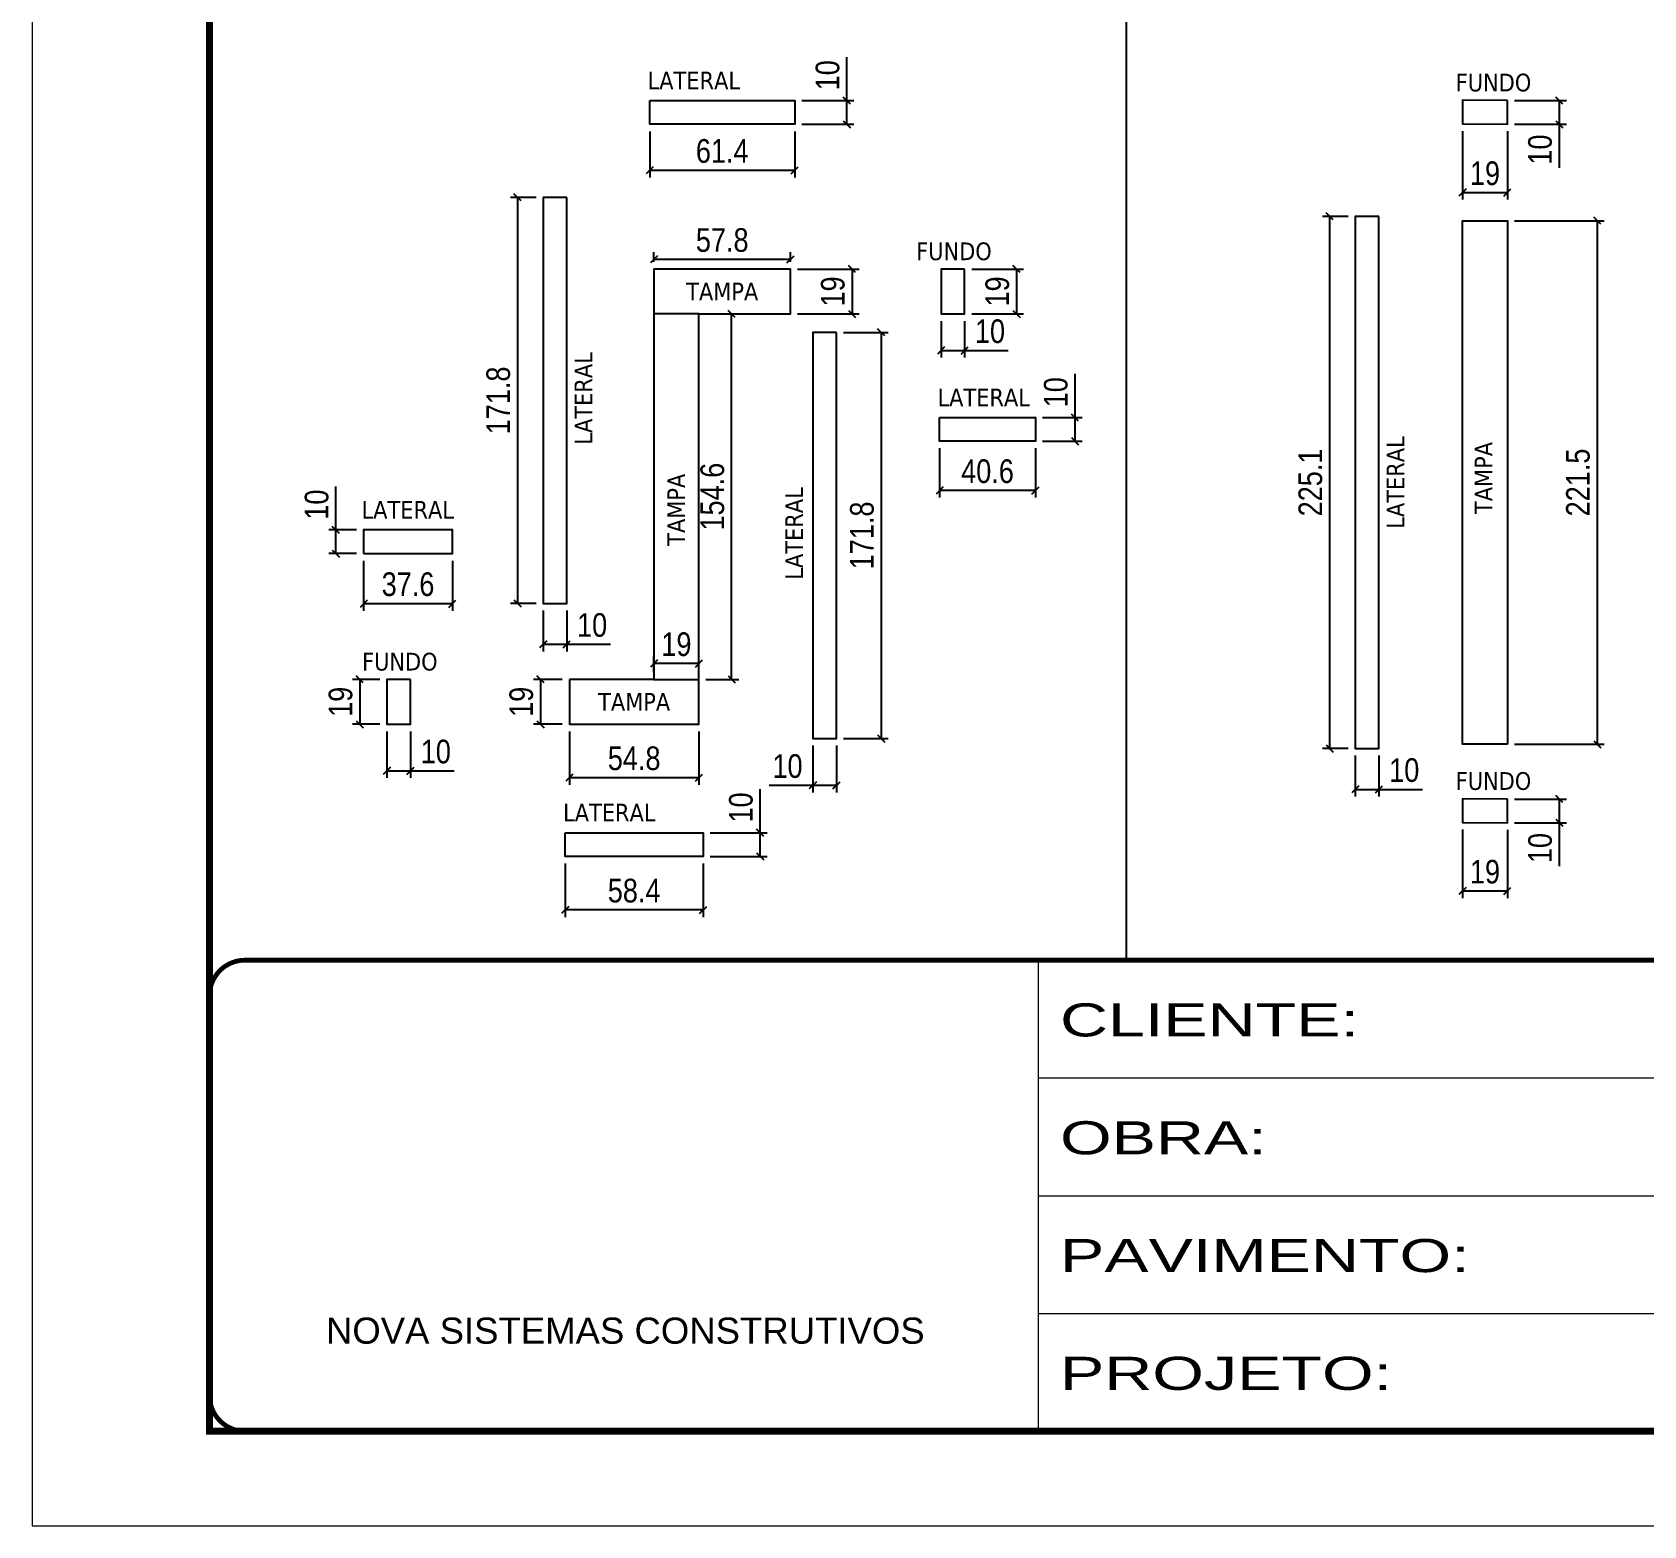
# Model space of a CAD drawing. Extents: x 2451 to 8691, y 515 to 3859.
# Drawn here: x 4036 to 4718, y 1664 to 2296 of the extents above; entities that cross this region are included whole.
import ezdxf

# ---------------------------------------------------------------- set-up
doc = ezdxf.new("R2010")
doc.units = 0
doc.linetypes.add('CONTINUO', pattern=[0])
doc.linetypes.add('DASHED', pattern=[0.75, 0.5, -0.25])
for name, color, linetype in [('COTA', 241, 'Continuous'), ('Painéis', 200, 'Continuous'), ('texto', 7, 'Continuous')]:
    doc.layers.add(name, color=color, linetype=linetype)
doc.layers.add('Folhas', color=255, linetype='Continuous', lineweight=9)
doc.layers.add('SARRAFO DE PRESSAO', color=251, linetype='DASHED', lineweight=9)
doc.styles.add('ARIAL', font='arial.ttf')
doc.styles.add('COTA TECNICA', font='techl___.ttf', dxfattribs={"height": 10})
doc.styles.get("Standard").update_dxf_attribs({"font": 'arial.ttf'})
doc.styles.add('Tecnologia', font='')
doc.styles.get('Tecnologia').set_extended_font_data('Forgotten Futurist')
doc.dimstyles.new('PAINEL', dxfattribs={"dimtxt": 10, "dimasz": 3, "dimexe": 3, "dimexo": 3, "dimgap": 3, "dimtad": 1, "dimdec": 1, "dimzin": 12, "dimdsep": 46, "dimtxsty": 'COTA TECNICA', "dimblk1": 'OBLIQUE', "dimblk2": 'OBLIQUE', "dimsah": 1, "dimcen": 0.9, "dimclrd": 4, "dimclre": 4, "dimclrt": 240, "dimadec": 1, "dimazin": 3, "dimtfac": 1, "dimtdec": 1, "dimtmove": 0, "dimatfit": 3, "dimfxl": 1, "dimtolj": 1, "dimtzin": 12, "dimarcsym": 0})

# ---------------------------------------------------------------- blocks, each defined once
blk = doc.blocks.new('9999999999')
at = {"color": 30, "linetype": 'CONTINUO'}
for p, q in [((98564.56, 34230.21), (98564.56, 34429.45)), ((98564.56, 34379.64), (99583.98, 34379.64)), ((98564.56, 34329.83), (99487.98, 34329.83)), ((98564.56, 34280.02), (99487.98, 34280.02))]:
    blk.add_line(p, q, dxfattribs=at)
at = {"color": 30, "linetype": 'CONTINUO', "const_width": 2}
blk.add_lwpolyline([(99583.98, 34230.21), (99583.98, 34414.45, 0.414214), (99568.98, 34429.45), (98228.98, 34429.45, 0.414214), (98213.98, 34414.45), (98213.98, 34245.21, 0.414214), (98228.98, 34230.21), (99583.98, 34230.21)], format="xyb", dxfattribs=at)
at = {"layer": 'Folhas'}
blk.add_lwpolyline([(98138.98, 34190.21), (99623.98, 34190.21), (99623.98, 35240.21), (98138.98, 35240.21)], close=True, dxfattribs=at)
at = {"layer": 'Folhas', "color": 30, "const_width": 3}
blk.add_lwpolyline([(98213.98, 34230.21), (99583.98, 34230.21), (99583.98, 35200.21), (98213.98, 35200.21)], close=True, dxfattribs=at)
at = {"color": 7, "linetype": 'Continuous', "ltscale": 5, "style": 'ARIAL'}
blk.add_text('NOVA SISTEMAS CONSTRUTIVOS', height=11.0592, dxfattribs=at).set_placement((98263.19, 34267.21))
at = {"layer": 'Folhas', "color": 7, "style": 'Tecnologia', "width": 1.5}
for s, p in [('CLIENTE:', (98573.65, 34397.17)), ('OBRA:', (98573.65, 34347.31)), ('PAVIMENTO:', (98573.65, 34297.5)), ('PROJETO:', (98573.65, 34247.69))]:
    blk.add_text(s, height=14, dxfattribs=at).set_placement(p)
blk = doc.blocks.new('_Oblique')
at = {"color": 0, "linetype": 'ByBlock', "lineweight": -2}
blk.add_line((-0.5, -0.5), (0.5, 0.5), dxfattribs=at)
blk = doc.blocks.new('*D439')
at = {"layer": 'Defpoints', "color": 4, "linetype": 'ByBlock', "lineweight": -2, "transparency": 16777216}
for p, q in [((4297.58, 2253.6), (4297.58, 2234.15)), ((4358.93, 2253.6), (4358.93, 2234.15)), ((4297.58, 2237.15), (4358.93, 2237.15))]:
    blk.add_line(p, q, dxfattribs=at)
at = {"layer": 'Defpoints', "color": 0, "linetype": 'ByBlock', "transparency": 16777216}
for p in [(4297.58, 2256.6), (4358.93, 2256.6), (4358.93, 2237.15)]:
    blk.add_point(p, dxfattribs=at)
at = {"layer": 'Defpoints', "color": 4, "linetype": 'ByBlock', "lineweight": -2, "transparency": 16777216, "xscale": 3, "yscale": 3, "zscale": 3, "rotation": 180}
blk.add_blockref('_Oblique', (4297.58, 2237.15), dxfattribs=at)
at = {"layer": 'Defpoints', "color": 4, "linetype": 'ByBlock', "lineweight": -2, "transparency": 16777216, "xscale": 3, "yscale": 3, "zscale": 3}
blk.add_blockref('_Oblique', (4358.93, 2237.15), dxfattribs=at)
at = {"layer": 'Defpoints', "color": 240, "linetype": 'ByBlock', "transparency": 16777216, "insert": (4328.25, 2245.25), "char_height": 10, "attachment_point": 5, "style": 'COTA TECNICA'}
blk.add_mtext('\\A1;61.4', dxfattribs=at)
blk = doc.blocks.new('*D440')
at = {"layer": 'Defpoints', "color": 4, "linetype": 'ByBlock', "lineweight": -2, "transparency": 16777216}
for p, q in [((4380.94, 2266.6), (4380.94, 2285.03)), ((4361.93, 2266.6), (4383.94, 2266.6)), ((4380.94, 2256.6), (4380.94, 2266.6)), ((4361.93, 2256.6), (4383.94, 2256.6))]:
    blk.add_line(p, q, dxfattribs=at)
at = {"layer": 'Defpoints', "color": 0, "linetype": 'ByBlock', "transparency": 16777216}
for p in [(4358.93, 2266.6), (4380.94, 2266.6), (4358.93, 2256.6)]:
    blk.add_point(p, dxfattribs=at)
at = {"layer": 'Defpoints', "color": 4, "linetype": 'ByBlock', "lineweight": -2, "transparency": 16777216, "xscale": 3, "yscale": 3, "zscale": 3}
for p, rotation in [((4380.94, 2266.6), 90), ((4380.94, 2256.6), 270)]:
    blk.add_blockref('_Oblique', p, dxfattribs=dict(at, rotation=rotation))
at = {"layer": 'Defpoints', "color": 240, "linetype": 'ByBlock', "transparency": 16777216, "insert": (4372.84, 2277.31), "char_height": 10, "attachment_point": 5, "rotation": 90, "style": 'COTA TECNICA'}
blk.add_mtext('\\A1;10', dxfattribs=at)
blk = doc.blocks.new('*D441')
at = {"layer": 'Defpoints', "color": 4, "linetype": 'ByBlock', "lineweight": -2, "transparency": 16777216}
for p, q in [((4252.51, 2050.92), (4252.51, 2033.63)), ((4262.51, 2050.92), (4262.51, 2033.63)), ((4252.51, 2036.63), (4262.51, 2036.63)), ((4262.51, 2036.63), (4280.94, 2036.63))]:
    blk.add_line(p, q, dxfattribs=at)
at = {"layer": 'Defpoints', "color": 0, "linetype": 'ByBlock', "transparency": 16777216}
for p in [(4252.51, 2053.92), (4262.51, 2053.92), (4262.51, 2036.63)]:
    blk.add_point(p, dxfattribs=at)
at = {"layer": 'Defpoints', "color": 4, "linetype": 'ByBlock', "lineweight": -2, "transparency": 16777216, "xscale": 3, "yscale": 3, "zscale": 3, "rotation": 180}
blk.add_blockref('_Oblique', (4252.51, 2036.63), dxfattribs=at)
at = {"layer": 'Defpoints', "color": 4, "linetype": 'ByBlock', "lineweight": -2, "transparency": 16777216, "xscale": 3, "yscale": 3, "zscale": 3}
blk.add_blockref('_Oblique', (4262.51, 2036.63), dxfattribs=at)
at = {"layer": 'Defpoints', "color": 240, "linetype": 'ByBlock', "transparency": 16777216, "insert": (4273.22, 2044.73), "char_height": 10, "attachment_point": 5, "style": 'COTA TECNICA'}
blk.add_mtext('\\A1;10', dxfattribs=at)
blk = doc.blocks.new('*D442')
at = {"layer": 'Defpoints', "color": 4, "linetype": 'ByBlock', "lineweight": -2, "transparency": 16777216}
for p, q in [((4249.51, 2225.69), (4238.67, 2225.69)), ((4241.67, 2225.69), (4241.67, 2053.92)), ((4249.51, 2053.92), (4238.67, 2053.92))]:
    blk.add_line(p, q, dxfattribs=at)
at = {"layer": 'Defpoints', "color": 0, "linetype": 'ByBlock', "transparency": 16777216}
for p in [(4252.51, 2225.69), (4241.67, 2053.92), (4252.51, 2053.92)]:
    blk.add_point(p, dxfattribs=at)
at = {"layer": 'Defpoints', "color": 4, "linetype": 'ByBlock', "lineweight": -2, "transparency": 16777216, "xscale": 3, "yscale": 3, "zscale": 3}
for p, rotation in [((4241.67, 2225.69), 90), ((4241.67, 2053.92), 270)]:
    blk.add_blockref('_Oblique', p, dxfattribs=dict(at, rotation=rotation))
at = {"layer": 'Defpoints', "color": 240, "linetype": 'ByBlock', "transparency": 16777216, "insert": (4233.58, 2139.8), "char_height": 10, "attachment_point": 5, "rotation": 90, "style": 'COTA TECNICA'}
blk.add_mtext('\\A1;171.8', dxfattribs=at)
blk = doc.blocks.new('*D443')
at = {"layer": 'Defpoints', "color": 4, "linetype": 'ByBlock', "lineweight": -2, "transparency": 16777216}
for p, q in [((4164.86, 2085), (4164.86, 2103.43)), ((4173.6, 2085), (4161.86, 2085)), ((4164.86, 2075), (4164.86, 2085)), ((4173.6, 2075), (4161.86, 2075))]:
    blk.add_line(p, q, dxfattribs=at)
at = {"layer": 'Defpoints', "color": 0, "linetype": 'ByBlock', "transparency": 16777216}
for p in [(4164.86, 2085), (4176.6, 2085), (4176.6, 2075)]:
    blk.add_point(p, dxfattribs=at)
at = {"layer": 'Defpoints', "color": 4, "linetype": 'ByBlock', "lineweight": -2, "transparency": 16777216, "xscale": 3, "yscale": 3, "zscale": 3}
for p, rotation in [((4164.86, 2085), 90), ((4164.86, 2075), 270)]:
    blk.add_blockref('_Oblique', p, dxfattribs=dict(at, rotation=rotation))
at = {"layer": 'Defpoints', "color": 240, "linetype": 'ByBlock', "transparency": 16777216, "insert": (4156.76, 2095.71), "char_height": 10, "attachment_point": 5, "rotation": 90, "style": 'COTA TECNICA'}
blk.add_mtext('\\A1;10', dxfattribs=at)
blk = doc.blocks.new('*D444')
at = {"layer": 'Defpoints', "color": 4, "linetype": 'ByBlock', "lineweight": -2, "transparency": 16777216}
for p, q in [((4183.42, 2021.8), (4171.96, 2021.8)), ((4174.96, 2021.8), (4174.96, 2002.8)), ((4183.42, 2002.8), (4171.96, 2002.8))]:
    blk.add_line(p, q, dxfattribs=at)
at = {"layer": 'Defpoints', "color": 0, "linetype": 'ByBlock', "transparency": 16777216}
for p in [(4186.42, 2021.8), (4174.96, 2002.8), (4186.42, 2002.8)]:
    blk.add_point(p, dxfattribs=at)
at = {"layer": 'Defpoints', "color": 4, "linetype": 'ByBlock', "lineweight": -2, "transparency": 16777216, "xscale": 3, "yscale": 3, "zscale": 3}
for p, rotation in [((4174.96, 2021.8), 90), ((4174.96, 2002.8), 270)]:
    blk.add_blockref('_Oblique', p, dxfattribs=dict(at, rotation=rotation))
at = {"layer": 'Defpoints', "color": 240, "linetype": 'ByBlock', "transparency": 16777216, "insert": (4166.88, 2012.3), "char_height": 10, "attachment_point": 5, "rotation": 90, "style": 'COTA TECNICA'}
blk.add_mtext('\\A1;19', dxfattribs=at)
blk = doc.blocks.new('*D359')
at = {"layer": 'Defpoints', "color": 4, "linetype": 'ByBlock', "lineweight": -2, "transparency": 16777216}
for p, q in [((4186.42, 1999.8), (4186.42, 1980.11)), ((4196.42, 1999.8), (4196.42, 1980.11)), ((4186.42, 1983.11), (4196.42, 1983.11)), ((4196.42, 1983.11), (4214.85, 1983.11))]:
    blk.add_line(p, q, dxfattribs=at)
at = {"layer": 'Defpoints', "color": 0, "linetype": 'ByBlock', "transparency": 16777216}
for p in [(4186.42, 2002.8), (4196.42, 2002.8), (4196.42, 1983.11)]:
    blk.add_point(p, dxfattribs=at)
at = {"layer": 'Defpoints', "color": 4, "linetype": 'ByBlock', "lineweight": -2, "transparency": 16777216, "xscale": 3, "yscale": 3, "zscale": 3, "rotation": 180}
blk.add_blockref('_Oblique', (4186.42, 1983.11), dxfattribs=at)
at = {"layer": 'Defpoints', "color": 4, "linetype": 'ByBlock', "lineweight": -2, "transparency": 16777216, "xscale": 3, "yscale": 3, "zscale": 3}
blk.add_blockref('_Oblique', (4196.42, 1983.11), dxfattribs=at)
at = {"layer": 'Defpoints', "color": 240, "linetype": 'ByBlock', "transparency": 16777216, "insert": (4207.13, 1991.21), "char_height": 10, "attachment_point": 5, "style": 'COTA TECNICA'}
blk.add_mtext('\\A1;10', dxfattribs=at)
blk = doc.blocks.new('*D360')
at = {"layer": 'Defpoints', "color": 4, "linetype": 'ByBlock', "lineweight": -2, "transparency": 16777216}
for p, q in [((4261.83, 1943.91), (4261.83, 1921.26)), ((4320.18, 1943.91), (4320.18, 1921.26)), ((4320.18, 1924.26), (4261.83, 1924.26))]:
    blk.add_line(p, q, dxfattribs=at)
at = {"layer": 'Defpoints', "color": 0, "linetype": 'ByBlock', "transparency": 16777216}
for p in [(4261.83, 1946.91), (4320.18, 1946.91), (4261.83, 1924.26)]:
    blk.add_point(p, dxfattribs=at)
at = {"layer": 'Defpoints', "color": 4, "linetype": 'ByBlock', "lineweight": -2, "transparency": 16777216, "xscale": 3, "yscale": 3, "zscale": 3, "rotation": 180}
blk.add_blockref('_Oblique', (4261.83, 1924.26), dxfattribs=at)
at = {"layer": 'Defpoints', "color": 4, "linetype": 'ByBlock', "lineweight": -2, "transparency": 16777216, "xscale": 3, "yscale": 3, "zscale": 3}
blk.add_blockref('_Oblique', (4320.18, 1924.26), dxfattribs=at)
at = {"layer": 'Defpoints', "color": 240, "linetype": 'ByBlock', "transparency": 16777216, "insert": (4291, 1932.39), "char_height": 10, "attachment_point": 5, "style": 'COTA TECNICA'}
blk.add_mtext('\\A1;58.4', dxfattribs=at)
blk = doc.blocks.new('*D361')
at = {"layer": 'Defpoints', "color": 4, "linetype": 'ByBlock', "lineweight": -2, "transparency": 16777216}
for p, q in [((4344.3, 1956.91), (4344.3, 1975.34)), ((4323.18, 1956.91), (4347.3, 1956.91)), ((4344.3, 1946.91), (4344.3, 1956.91)), ((4323.18, 1946.91), (4347.3, 1946.91))]:
    blk.add_line(p, q, dxfattribs=at)
at = {"layer": 'Defpoints', "color": 0, "linetype": 'ByBlock', "transparency": 16777216}
for p in [(4320.18, 1956.91), (4344.3, 1956.91), (4320.18, 1946.91)]:
    blk.add_point(p, dxfattribs=at)
at = {"layer": 'Defpoints', "color": 4, "linetype": 'ByBlock', "lineweight": -2, "transparency": 16777216, "xscale": 3, "yscale": 3, "zscale": 3}
for p, rotation in [((4344.3, 1956.91), 90), ((4344.3, 1946.91), 270)]:
    blk.add_blockref('_Oblique', p, dxfattribs=dict(at, rotation=rotation))
at = {"layer": 'Defpoints', "color": 240, "linetype": 'ByBlock', "transparency": 16777216, "insert": (4336.19, 1967.63), "char_height": 10, "attachment_point": 5, "rotation": 90, "style": 'COTA TECNICA'}
blk.add_mtext('\\A1;10', dxfattribs=at)
blk = doc.blocks.new('*D362')
at = {"layer": 'Defpoints', "color": 4, "linetype": 'ByBlock', "lineweight": -2, "transparency": 16777216}
for p, q in [((4366.58, 1993.8), (4366.58, 1973.97)), ((4376.58, 1993.8), (4376.58, 1973.97)), ((4366.58, 1976.97), (4348.15, 1976.97)), ((4376.58, 1976.97), (4366.58, 1976.97))]:
    blk.add_line(p, q, dxfattribs=at)
at = {"layer": 'Defpoints', "color": 0, "linetype": 'ByBlock', "transparency": 16777216}
for p in [(4366.58, 1996.8), (4376.58, 1996.8), (4366.58, 1976.97)]:
    blk.add_point(p, dxfattribs=at)
at = {"layer": 'Defpoints', "color": 4, "linetype": 'ByBlock', "lineweight": -2, "transparency": 16777216, "xscale": 3, "yscale": 3, "zscale": 3, "rotation": 180}
blk.add_blockref('_Oblique', (4366.58, 1976.97), dxfattribs=at)
at = {"layer": 'Defpoints', "color": 4, "linetype": 'ByBlock', "lineweight": -2, "transparency": 16777216, "xscale": 3, "yscale": 3, "zscale": 3}
blk.add_blockref('_Oblique', (4376.58, 1976.97), dxfattribs=at)
at = {"layer": 'Defpoints', "color": 240, "linetype": 'ByBlock', "transparency": 16777216, "insert": (4355.86, 1985.07), "char_height": 10, "attachment_point": 5, "style": 'COTA TECNICA'}
blk.add_mtext('\\A1;10', dxfattribs=at)
blk = doc.blocks.new('*D363')
at = {"layer": 'Defpoints', "color": 4, "linetype": 'ByBlock', "lineweight": -2, "transparency": 16777216}
for p, q in [((4379.58, 2168.57), (4398.47, 2168.57)), ((4395.47, 2168.57), (4395.47, 1996.8)), ((4379.58, 1996.8), (4398.47, 1996.8))]:
    blk.add_line(p, q, dxfattribs=at)
at = {"layer": 'Defpoints', "color": 0, "linetype": 'ByBlock', "transparency": 16777216}
for p in [(4376.58, 2168.57), (4376.58, 1996.8), (4395.47, 1996.8)]:
    blk.add_point(p, dxfattribs=at)
at = {"layer": 'Defpoints', "color": 4, "linetype": 'ByBlock', "lineweight": -2, "transparency": 16777216, "xscale": 3, "yscale": 3, "zscale": 3}
for p, rotation in [((4395.47, 2168.57), 90), ((4395.47, 1996.8), 270)]:
    blk.add_blockref('_Oblique', p, dxfattribs=dict(at, rotation=rotation))
at = {"layer": 'Defpoints', "color": 240, "linetype": 'ByBlock', "transparency": 16777216, "insert": (4387.37, 2082.69), "char_height": 10, "attachment_point": 5, "rotation": 90, "style": 'COTA TECNICA'}
blk.add_mtext('\\A1;171.8', dxfattribs=at)
blk = doc.blocks.new('*D364')
at = {"layer": 'Defpoints', "color": 4, "linetype": 'ByBlock', "lineweight": -2, "transparency": 16777216}
for p, q in [((4420.17, 2119.54), (4420.17, 2098.68)), ((4460.72, 2119.54), (4460.72, 2098.68)), ((4460.72, 2101.68), (4420.17, 2101.68))]:
    blk.add_line(p, q, dxfattribs=at)
at = {"layer": 'Defpoints', "color": 0, "linetype": 'ByBlock', "transparency": 16777216}
for p in [(4420.17, 2122.54), (4460.72, 2122.54), (4420.17, 2101.68)]:
    blk.add_point(p, dxfattribs=at)
at = {"layer": 'Defpoints', "color": 4, "linetype": 'ByBlock', "lineweight": -2, "transparency": 16777216, "xscale": 3, "yscale": 3, "zscale": 3, "rotation": 180}
blk.add_blockref('_Oblique', (4420.17, 2101.68), dxfattribs=at)
at = {"layer": 'Defpoints', "color": 4, "linetype": 'ByBlock', "lineweight": -2, "transparency": 16777216, "xscale": 3, "yscale": 3, "zscale": 3}
blk.add_blockref('_Oblique', (4460.72, 2101.68), dxfattribs=at)
at = {"layer": 'Defpoints', "color": 240, "linetype": 'ByBlock', "transparency": 16777216, "insert": (4440.45, 2109.79), "char_height": 10, "attachment_point": 5, "style": 'COTA TECNICA'}
blk.add_mtext('\\A1;40.6', dxfattribs=at)
blk = doc.blocks.new('*D365')
at = {"layer": 'Defpoints', "color": 4, "linetype": 'ByBlock', "lineweight": -2, "transparency": 16777216}
for p, q in [((4477.45, 2132.54), (4477.45, 2150.97)), ((4463.72, 2132.54), (4480.45, 2132.54)), ((4477.45, 2122.54), (4477.45, 2132.54)), ((4463.72, 2122.54), (4480.45, 2122.54))]:
    blk.add_line(p, q, dxfattribs=at)
at = {"layer": 'Defpoints', "color": 0, "linetype": 'ByBlock', "transparency": 16777216}
for p in [(4460.72, 2132.54), (4477.45, 2132.54), (4460.72, 2122.54)]:
    blk.add_point(p, dxfattribs=at)
at = {"layer": 'Defpoints', "color": 4, "linetype": 'ByBlock', "lineweight": -2, "transparency": 16777216, "xscale": 3, "yscale": 3, "zscale": 3}
for p, rotation in [((4477.45, 2132.54), 90), ((4477.45, 2122.54), 270)]:
    blk.add_blockref('_Oblique', p, dxfattribs=dict(at, rotation=rotation))
at = {"layer": 'Defpoints', "color": 240, "linetype": 'ByBlock', "transparency": 16777216, "insert": (4469.35, 2143.25), "char_height": 10, "attachment_point": 5, "rotation": 90, "style": 'COTA TECNICA'}
blk.add_mtext('\\A1;10', dxfattribs=at)
blk = doc.blocks.new('*D366')
at = {"layer": 'Defpoints', "color": 4, "linetype": 'ByBlock', "lineweight": -2, "transparency": 16777216}
for p, q in [((4433.78, 2195.37), (4455.7, 2195.37)), ((4452.7, 2195.37), (4452.7, 2176.37)), ((4433.78, 2176.37), (4455.7, 2176.37))]:
    blk.add_line(p, q, dxfattribs=at)
at = {"layer": 'Defpoints', "color": 0, "linetype": 'ByBlock', "transparency": 16777216}
for p in [(4430.78, 2195.37), (4430.78, 2176.37), (4452.7, 2176.37)]:
    blk.add_point(p, dxfattribs=at)
at = {"layer": 'Defpoints', "color": 4, "linetype": 'ByBlock', "lineweight": -2, "transparency": 16777216, "xscale": 3, "yscale": 3, "zscale": 3}
for p, rotation in [((4452.7, 2195.37), 90), ((4452.7, 2176.37), 270)]:
    blk.add_blockref('_Oblique', p, dxfattribs=dict(at, rotation=rotation))
at = {"layer": 'Defpoints', "color": 240, "linetype": 'ByBlock', "transparency": 16777216, "insert": (4444.61, 2185.87), "char_height": 10, "attachment_point": 5, "rotation": 90, "style": 'COTA TECNICA'}
blk.add_mtext('\\A1;19', dxfattribs=at)
blk = doc.blocks.new('*D367')
at = {"layer": 'Defpoints', "color": 4, "linetype": 'ByBlock', "lineweight": -2, "transparency": 16777216}
for p, q in [((4420.78, 2173.37), (4420.78, 2157.9)), ((4430.78, 2173.37), (4430.78, 2157.9)), ((4420.78, 2160.9), (4430.78, 2160.9)), ((4430.78, 2160.9), (4449.21, 2160.9))]:
    blk.add_line(p, q, dxfattribs=at)
at = {"layer": 'Defpoints', "color": 0, "linetype": 'ByBlock', "transparency": 16777216}
for p in [(4420.78, 2176.37), (4430.78, 2176.37), (4430.78, 2160.9)]:
    blk.add_point(p, dxfattribs=at)
at = {"layer": 'Defpoints', "color": 4, "linetype": 'ByBlock', "lineweight": -2, "transparency": 16777216, "xscale": 3, "yscale": 3, "zscale": 3, "rotation": 180}
blk.add_blockref('_Oblique', (4420.78, 2160.9), dxfattribs=at)
at = {"layer": 'Defpoints', "color": 4, "linetype": 'ByBlock', "lineweight": -2, "transparency": 16777216, "xscale": 3, "yscale": 3, "zscale": 3}
blk.add_blockref('_Oblique', (4430.78, 2160.9), dxfattribs=at)
at = {"layer": 'Defpoints', "color": 240, "linetype": 'ByBlock', "transparency": 16777216, "insert": (4441.49, 2169), "char_height": 10, "attachment_point": 5, "style": 'COTA TECNICA'}
blk.add_mtext('\\A1;10', dxfattribs=at)
blk = doc.blocks.new('*D368')
at = {"layer": 'COTA', "color": 4, "linetype": 'ByBlock', "lineweight": -2, "transparency": 16777216}
for p, q in [((4260.63, 2021.8), (4248.4, 2021.8)), ((4251.4, 2021.8), (4251.4, 2002.8)), ((4260.63, 2002.8), (4248.4, 2002.8))]:
    blk.add_line(p, q, dxfattribs=at)
at = {"layer": 'Defpoints', "color": 0, "linetype": 'ByBlock', "transparency": 16777216}
for p in [(4263.63, 2021.8), (4251.4, 2002.8), (4263.63, 2002.8)]:
    blk.add_point(p, dxfattribs=at)
at = {"layer": 'COTA', "color": 4, "linetype": 'ByBlock', "lineweight": -2, "transparency": 16777216, "xscale": 3, "yscale": 3, "zscale": 3}
for p, rotation in [((4251.4, 2021.8), 90), ((4251.4, 2002.8), 270)]:
    blk.add_blockref('_Oblique', p, dxfattribs=dict(at, rotation=rotation))
at = {"layer": 'COTA', "color": 240, "linetype": 'ByBlock', "transparency": 16777216, "insert": (4243.31, 2012.3), "char_height": 10, "attachment_point": 5, "rotation": 90, "style": 'COTA TECNICA'}
blk.add_mtext('\\A1;19', dxfattribs=at)
blk = doc.blocks.new('*D369')
at = {"layer": 'COTA', "color": 4, "linetype": 'ByBlock', "lineweight": -2, "transparency": 16777216}
for p, q in [((4263.63, 1999.8), (4263.63, 1977.23)), ((4318.38, 1999.8), (4318.38, 1977.23)), ((4263.63, 1980.23), (4318.38, 1980.23))]:
    blk.add_line(p, q, dxfattribs=at)
at = {"layer": 'Defpoints', "color": 0, "linetype": 'ByBlock', "transparency": 16777216}
for p in [(4263.63, 2002.8), (4318.38, 2002.8), (4318.38, 1980.23)]:
    blk.add_point(p, dxfattribs=at)
at = {"layer": 'COTA', "color": 4, "linetype": 'ByBlock', "lineweight": -2, "transparency": 16777216, "xscale": 3, "yscale": 3, "zscale": 3, "rotation": 180}
blk.add_blockref('_Oblique', (4263.63, 1980.23), dxfattribs=at)
at = {"layer": 'COTA', "color": 4, "linetype": 'ByBlock', "lineweight": -2, "transparency": 16777216, "xscale": 3, "yscale": 3, "zscale": 3}
blk.add_blockref('_Oblique', (4318.38, 1980.23), dxfattribs=at)
at = {"layer": 'COTA', "color": 240, "linetype": 'ByBlock', "transparency": 16777216, "insert": (4291, 1988.36), "char_height": 10, "attachment_point": 5, "style": 'COTA TECNICA'}
blk.add_mtext('\\A1;54.8', dxfattribs=at)
blk = doc.blocks.new('*D370')
at = {"layer": 'COTA', "color": 4, "linetype": 'ByBlock', "lineweight": -2, "transparency": 16777216}
for p, q in [((4321.38, 2176.37), (4335.22, 2176.37)), ((4332.22, 2021.8), (4332.22, 2176.37)), ((4321.38, 2021.8), (4335.22, 2021.8))]:
    blk.add_line(p, q, dxfattribs=at)
at = {"layer": 'Defpoints', "color": 0, "linetype": 'ByBlock', "transparency": 16777216}
for p in [(4318.38, 2176.37), (4332.22, 2176.37), (4318.38, 2021.8)]:
    blk.add_point(p, dxfattribs=at)
at = {"layer": 'COTA', "color": 4, "linetype": 'ByBlock', "lineweight": -2, "transparency": 16777216, "xscale": 3, "yscale": 3, "zscale": 3}
for p, rotation in [((4332.22, 2176.37), 90), ((4332.22, 2021.8), 270)]:
    blk.add_blockref('_Oblique', p, dxfattribs=dict(at, rotation=rotation))
at = {"layer": 'COTA', "color": 240, "linetype": 'ByBlock', "transparency": 16777216, "insert": (4324.11, 2099.08), "char_height": 10, "attachment_point": 5, "rotation": 90, "style": 'COTA TECNICA'}
blk.add_mtext('\\A1;154.6', dxfattribs=at)
blk = doc.blocks.new('*D371')
at = {"layer": 'COTA', "color": 4, "linetype": 'ByBlock', "lineweight": -2, "transparency": 16777216}
for p, q in [((4299.38, 2198.37), (4299.38, 2202.44)), ((4357.13, 2198.37), (4357.13, 2202.44)), ((4357.13, 2199.44), (4299.38, 2199.44))]:
    blk.add_line(p, q, dxfattribs=at)
at = {"layer": 'Defpoints', "color": 0, "linetype": 'ByBlock', "transparency": 16777216}
for p in [(4299.38, 2199.44), (4299.38, 2195.37), (4357.13, 2195.37)]:
    blk.add_point(p, dxfattribs=at)
at = {"layer": 'COTA', "color": 4, "linetype": 'ByBlock', "lineweight": -2, "transparency": 16777216, "xscale": 3, "yscale": 3, "zscale": 3, "rotation": 180}
blk.add_blockref('_Oblique', (4299.38, 2199.44), dxfattribs=at)
at = {"layer": 'COTA', "color": 4, "linetype": 'ByBlock', "lineweight": -2, "transparency": 16777216, "xscale": 3, "yscale": 3, "zscale": 3}
blk.add_blockref('_Oblique', (4357.13, 2199.44), dxfattribs=at)
at = {"layer": 'COTA', "color": 240, "linetype": 'ByBlock', "transparency": 16777216, "insert": (4328.25, 2207.57), "char_height": 10, "attachment_point": 5, "style": 'COTA TECNICA'}
blk.add_mtext('\\A1;57.8', dxfattribs=at)
blk = doc.blocks.new('*D372')
at = {"layer": 'COTA', "color": 4, "linetype": 'ByBlock', "lineweight": -2, "transparency": 16777216}
for p, q in [((4360.13, 2195.37), (4386.15, 2195.37)), ((4383.15, 2195.37), (4383.15, 2176.37)), ((4360.13, 2176.37), (4386.15, 2176.37))]:
    blk.add_line(p, q, dxfattribs=at)
at = {"layer": 'Defpoints', "color": 0, "linetype": 'ByBlock', "transparency": 16777216}
for p in [(4357.13, 2195.37), (4357.13, 2176.37), (4383.15, 2176.37)]:
    blk.add_point(p, dxfattribs=at)
at = {"layer": 'COTA', "color": 4, "linetype": 'ByBlock', "lineweight": -2, "transparency": 16777216, "xscale": 3, "yscale": 3, "zscale": 3}
for p, rotation in [((4383.15, 2195.37), 90), ((4383.15, 2176.37), 270)]:
    blk.add_blockref('_Oblique', p, dxfattribs=dict(at, rotation=rotation))
at = {"layer": 'COTA', "color": 240, "linetype": 'ByBlock', "transparency": 16777216, "insert": (4375.06, 2185.87), "char_height": 10, "attachment_point": 5, "rotation": 90, "style": 'COTA TECNICA'}
blk.add_mtext('\\A1;19', dxfattribs=at)
blk = doc.blocks.new('*D373')
at = {"layer": 'COTA', "color": 4, "linetype": 'ByBlock', "lineweight": -2, "transparency": 16777216}
for p, q in [((4299.38, 2024.8), (4299.38, 2031.52)), ((4318.38, 2024.8), (4318.38, 2031.52)), ((4318.38, 2028.52), (4299.38, 2028.52))]:
    blk.add_line(p, q, dxfattribs=at)
at = {"layer": 'Defpoints', "color": 0, "linetype": 'ByBlock', "transparency": 16777216}
for p in [(4299.38, 2028.52), (4299.38, 2021.8), (4318.38, 2021.8)]:
    blk.add_point(p, dxfattribs=at)
at = {"layer": 'COTA', "color": 4, "linetype": 'ByBlock', "lineweight": -2, "transparency": 16777216, "xscale": 3, "yscale": 3, "zscale": 3, "rotation": 180}
blk.add_blockref('_Oblique', (4299.38, 2028.52), dxfattribs=at)
at = {"layer": 'COTA', "color": 4, "linetype": 'ByBlock', "lineweight": -2, "transparency": 16777216, "xscale": 3, "yscale": 3, "zscale": 3}
blk.add_blockref('_Oblique', (4318.38, 2028.52), dxfattribs=at)
at = {"layer": 'COTA', "color": 240, "linetype": 'ByBlock', "transparency": 16777216, "insert": (4308.88, 2036.61), "char_height": 10, "attachment_point": 5, "style": 'COTA TECNICA'}
blk.add_mtext('\\A1;19', dxfattribs=at)
blk = doc.blocks.new('*D374')
at = {"layer": 'COTA', "color": 4, "linetype": 'ByBlock', "lineweight": -2, "transparency": 16777216}
for p, q in [((4176.6, 2072), (4176.6, 2050.77)), ((4214.15, 2072), (4214.15, 2050.77)), ((4214.15, 2053.77), (4176.6, 2053.77))]:
    blk.add_line(p, q, dxfattribs=at)
at = {"layer": 'Defpoints', "color": 0, "linetype": 'ByBlock', "transparency": 16777216}
for p in [(4176.6, 2075), (4214.15, 2075), (4176.6, 2053.77)]:
    blk.add_point(p, dxfattribs=at)
at = {"layer": 'COTA', "color": 4, "linetype": 'ByBlock', "lineweight": -2, "transparency": 16777216, "xscale": 3, "yscale": 3, "zscale": 3, "rotation": 180}
blk.add_blockref('_Oblique', (4176.6, 2053.77), dxfattribs=at)
at = {"layer": 'COTA', "color": 4, "linetype": 'ByBlock', "lineweight": -2, "transparency": 16777216, "xscale": 3, "yscale": 3, "zscale": 3}
blk.add_blockref('_Oblique', (4214.15, 2053.77), dxfattribs=at)
at = {"layer": 'COTA', "color": 240, "linetype": 'ByBlock', "transparency": 16777216, "insert": (4195.38, 2061.99), "char_height": 10, "attachment_point": 5, "style": 'COTA TECNICA'}
blk.add_mtext('\\A1;37.6', dxfattribs=at)
blk = doc.blocks.new('*D377')
at = {"layer": 'COTA', "color": 4, "linetype": 'ByBlock', "lineweight": -2, "transparency": 16777216}
for p, q in [((4663.34, 2215.82), (4701.3, 2215.82)), ((4698.3, 2215.82), (4698.3, 1994.35)), ((4663.34, 1994.35), (4701.3, 1994.35))]:
    blk.add_line(p, q, dxfattribs=at)
at = {"layer": 'Defpoints', "color": 0, "linetype": 'ByBlock', "transparency": 16777216}
for p in [(4660.34, 2215.82), (4660.34, 1994.35), (4698.3, 1994.35)]:
    blk.add_point(p, dxfattribs=at)
at = {"layer": 'COTA', "color": 4, "linetype": 'ByBlock', "lineweight": -2, "transparency": 16777216, "xscale": 3, "yscale": 3, "zscale": 3}
for p, rotation in [((4698.3, 2215.82), 90), ((4698.3, 1994.35), 270)]:
    blk.add_blockref('_Oblique', p, dxfattribs=dict(at, rotation=rotation))
at = {"layer": 'COTA', "color": 240, "linetype": 'ByBlock', "transparency": 16777216, "insert": (4690.19, 2105.08), "char_height": 10, "attachment_point": 5, "rotation": 90, "style": 'COTA TECNICA'}
blk.add_mtext('\\A1;221.5', dxfattribs=at)
blk = doc.blocks.new('*D378')
at = {"layer": 'Defpoints', "color": 4, "linetype": 'ByBlock', "lineweight": -2, "transparency": 16777216}
for p, q in [((4595.97, 1989.55), (4595.97, 1972.25)), ((4605.97, 1989.55), (4605.97, 1972.25)), ((4595.97, 1975.25), (4605.97, 1975.25)), ((4605.97, 1975.25), (4624.4, 1975.25))]:
    blk.add_line(p, q, dxfattribs=at)
at = {"layer": 'Defpoints', "color": 0, "linetype": 'ByBlock', "transparency": 16777216}
for p in [(4595.97, 1992.55), (4605.97, 1992.55), (4605.97, 1975.25)]:
    blk.add_point(p, dxfattribs=at)
at = {"layer": 'Defpoints', "color": 4, "linetype": 'ByBlock', "lineweight": -2, "transparency": 16777216, "xscale": 3, "yscale": 3, "zscale": 3, "rotation": 180}
blk.add_blockref('_Oblique', (4595.97, 1975.25), dxfattribs=at)
at = {"layer": 'Defpoints', "color": 4, "linetype": 'ByBlock', "lineweight": -2, "transparency": 16777216, "xscale": 3, "yscale": 3, "zscale": 3}
blk.add_blockref('_Oblique', (4605.97, 1975.25), dxfattribs=at)
at = {"layer": 'Defpoints', "color": 240, "linetype": 'ByBlock', "transparency": 16777216, "insert": (4616.69, 1983.36), "char_height": 10, "attachment_point": 5, "style": 'COTA TECNICA'}
blk.add_mtext('\\A1;10', dxfattribs=at)
blk = doc.blocks.new('*D379')
at = {"layer": 'Defpoints', "color": 4, "linetype": 'ByBlock', "lineweight": -2, "transparency": 16777216}
for p, q in [((4592.97, 2217.62), (4582.14, 2217.62)), ((4585.14, 2217.62), (4585.14, 1992.55)), ((4592.97, 1992.55), (4582.14, 1992.55))]:
    blk.add_line(p, q, dxfattribs=at)
at = {"layer": 'Defpoints', "color": 0, "linetype": 'ByBlock', "transparency": 16777216}
for p in [(4595.97, 2217.62), (4585.14, 1992.55), (4595.97, 1992.55)]:
    blk.add_point(p, dxfattribs=at)
at = {"layer": 'Defpoints', "color": 4, "linetype": 'ByBlock', "lineweight": -2, "transparency": 16777216, "xscale": 3, "yscale": 3, "zscale": 3}
for p, rotation in [((4585.14, 2217.62), 90), ((4585.14, 1992.55), 270)]:
    blk.add_blockref('_Oblique', p, dxfattribs=dict(at, rotation=rotation))
at = {"layer": 'Defpoints', "color": 240, "linetype": 'ByBlock', "transparency": 16777216, "insert": (4577.03, 2105.08), "char_height": 10, "attachment_point": 5, "rotation": 90, "style": 'COTA TECNICA'}
blk.add_mtext('\\A1;225.1', dxfattribs=at)
blk = doc.blocks.new('*D382')
at = {"layer": 'Defpoints', "color": 4, "linetype": 'ByBlock', "lineweight": -2, "transparency": 16777216}
for p, q in [((4663.33, 2266.61), (4685.26, 2266.61)), ((4682.26, 2266.61), (4682.26, 2256.61)), ((4663.33, 2256.61), (4685.26, 2256.61)), ((4682.26, 2256.61), (4682.26, 2238.18))]:
    blk.add_line(p, q, dxfattribs=at)
at = {"layer": 'Defpoints', "color": 0, "linetype": 'ByBlock', "transparency": 16777216}
for p in [(4660.33, 2266.61), (4660.33, 2256.61), (4682.26, 2256.61)]:
    blk.add_point(p, dxfattribs=at)
at = {"layer": 'Defpoints', "color": 4, "linetype": 'ByBlock', "lineweight": -2, "transparency": 16777216, "xscale": 3, "yscale": 3, "zscale": 3}
for p, rotation in [((4682.26, 2266.61), 90), ((4682.26, 2256.61), 270)]:
    blk.add_blockref('_Oblique', p, dxfattribs=dict(at, rotation=rotation))
at = {"layer": 'Defpoints', "color": 240, "linetype": 'ByBlock', "transparency": 16777216, "insert": (4674.16, 2245.89), "char_height": 10, "attachment_point": 5, "rotation": 90, "style": 'COTA TECNICA'}
blk.add_mtext('\\A1;10', dxfattribs=at)
blk = doc.blocks.new('*D383')
at = {"layer": 'Defpoints', "color": 4, "linetype": 'ByBlock', "lineweight": -2, "transparency": 16777216}
for p, q in [((4641.34, 2253.74), (4641.34, 2224.73)), ((4660.33, 2253.61), (4660.33, 2224.73)), ((4641.34, 2227.73), (4660.33, 2227.73))]:
    blk.add_line(p, q, dxfattribs=at)
at = {"layer": 'Defpoints', "color": 0, "linetype": 'ByBlock', "transparency": 16777216}
for p in [(4641.34, 2256.74), (4660.33, 2256.61), (4660.33, 2227.73)]:
    blk.add_point(p, dxfattribs=at)
at = {"layer": 'Defpoints', "color": 4, "linetype": 'ByBlock', "lineweight": -2, "transparency": 16777216, "xscale": 3, "yscale": 3, "zscale": 3, "rotation": 180}
blk.add_blockref('_Oblique', (4641.34, 2227.73), dxfattribs=at)
at = {"layer": 'Defpoints', "color": 4, "linetype": 'ByBlock', "lineweight": -2, "transparency": 16777216, "xscale": 3, "yscale": 3, "zscale": 3}
blk.add_blockref('_Oblique', (4660.33, 2227.73), dxfattribs=at)
at = {"layer": 'Defpoints', "color": 240, "linetype": 'ByBlock', "transparency": 16777216, "insert": (4650.83, 2235.82), "char_height": 10, "attachment_point": 5, "style": 'COTA TECNICA'}
blk.add_mtext('\\A1;19', dxfattribs=at)
blk = doc.blocks.new('*D445')
at = {"layer": 'Defpoints', "color": 4, "linetype": 'ByBlock', "lineweight": -2, "transparency": 16777216}
for p, q in [((4663.33, 1971.18), (4685.26, 1971.18)), ((4682.26, 1971.18), (4682.26, 1961.18)), ((4663.33, 1961.18), (4685.26, 1961.18)), ((4682.26, 1961.18), (4682.26, 1942.75))]:
    blk.add_line(p, q, dxfattribs=at)
at = {"layer": 'Defpoints', "color": 0, "linetype": 'ByBlock', "transparency": 16777216}
for p in [(4660.33, 1971.18), (4660.33, 1961.18), (4682.26, 1961.18)]:
    blk.add_point(p, dxfattribs=at)
at = {"layer": 'Defpoints', "color": 4, "linetype": 'ByBlock', "lineweight": -2, "transparency": 16777216, "xscale": 3, "yscale": 3, "zscale": 3}
for p, rotation in [((4682.26, 1971.18), 90), ((4682.26, 1961.18), 270)]:
    blk.add_blockref('_Oblique', p, dxfattribs=dict(at, rotation=rotation))
at = {"layer": 'Defpoints', "color": 240, "linetype": 'ByBlock', "transparency": 16777216, "insert": (4674.16, 1950.46), "char_height": 10, "attachment_point": 5, "rotation": 90, "style": 'COTA TECNICA'}
blk.add_mtext('\\A1;10', dxfattribs=at)
blk = doc.blocks.new('*D446')
at = {"layer": 'Defpoints', "color": 4, "linetype": 'ByBlock', "lineweight": -2, "transparency": 16777216}
for p, q in [((4641.34, 1958.31), (4641.34, 1929.3)), ((4660.33, 1958.18), (4660.33, 1929.3)), ((4641.34, 1932.3), (4660.33, 1932.3))]:
    blk.add_line(p, q, dxfattribs=at)
at = {"layer": 'Defpoints', "color": 0, "linetype": 'ByBlock', "transparency": 16777216}
for p in [(4641.34, 1961.31), (4660.33, 1961.18), (4660.33, 1932.3)]:
    blk.add_point(p, dxfattribs=at)
at = {"layer": 'Defpoints', "color": 4, "linetype": 'ByBlock', "lineweight": -2, "transparency": 16777216, "xscale": 3, "yscale": 3, "zscale": 3, "rotation": 180}
blk.add_blockref('_Oblique', (4641.34, 1932.3), dxfattribs=at)
at = {"layer": 'Defpoints', "color": 4, "linetype": 'ByBlock', "lineweight": -2, "transparency": 16777216, "xscale": 3, "yscale": 3, "zscale": 3}
blk.add_blockref('_Oblique', (4660.33, 1932.3), dxfattribs=at)
at = {"layer": 'Defpoints', "color": 240, "linetype": 'ByBlock', "transparency": 16777216, "insert": (4650.83, 1940.39), "char_height": 10, "attachment_point": 5, "style": 'COTA TECNICA'}
blk.add_mtext('\\A1;19', dxfattribs=at)

msp = doc.modelspace()

# ---------------------------------------------------------------- linework, layer by layer
at = {"layer": 'COTA', "linetype": 'ByBlock'}
msp.add_line((4499.12, 2673.8), (4499.12, 1903.04), dxfattribs=at)
at = {"layer": 'Painéis'}
for p, q in [((4318.38, 2176.37), (4299.38, 2176.37)), ((4299.38, 2021.8), (4318.38, 2021.8))]:
    msp.add_line(p, q, dxfattribs=at)
for points in [[(4297.58, 2266.6), (4358.93, 2266.6), (4358.93, 2256.6), (4297.58, 2256.6)], [(4660.33, 2266.61), (4641.34, 2266.74), (4641.34, 2256.74), (4660.33, 2256.61)], [(4262.51, 2225.69), (4252.51, 2225.69), (4252.51, 2053.92), (4262.51, 2053.92)], [(4605.97, 2217.62), (4595.97, 2217.62), (4595.97, 1992.55), (4605.97, 1992.55)], [(4660.34, 1994.35), (4641.34, 1994.35), (4641.34, 2215.82), (4660.34, 2215.82)], [(4430.78, 2195.37), (4420.78, 2195.37), (4420.78, 2176.37), (4430.78, 2176.37)], [(4376.58, 2168.57), (4366.58, 2168.57), (4366.58, 1996.8), (4376.58, 1996.8)], [(4420.17, 2132.54), (4460.72, 2132.54), (4460.72, 2122.54), (4420.17, 2122.54)], [(4176.6, 2075), (4214.15, 2075), (4214.15, 2085), (4176.6, 2085)], [(4196.42, 2021.8), (4186.42, 2021.8), (4186.42, 2002.8), (4196.42, 2002.8)], [(4660.33, 1971.18), (4641.34, 1971.31), (4641.34, 1961.31), (4660.33, 1961.18)], [(4261.83, 1956.91), (4320.18, 1956.91), (4320.18, 1946.91), (4261.83, 1946.91)]]:
    msp.add_lwpolyline(points, close=True, dxfattribs=at)
msp.add_lwpolyline([(4263.63, 2021.8), (4263.63, 2002.8), (4318.38, 2002.8), (4318.38, 2176.37), (4357.13, 2176.37), (4357.13, 2195.37), (4299.38, 2195.37), (4299.38, 2021.8), (4263.63, 2021.8)], dxfattribs=at)

# ---------------------------------------------------------------- block references
at = {"layer": 'SARRAFO DE PRESSAO', "color": 6, "linetype": 'ByBlock'}
msp.add_blockref('9999999999', (-94102.53, -32526.41), dxfattribs=at)

# ---------------------------------------------------------------- texts
at = {"layer": 'texto', "color": 0, "char_height": 7.5, "attachment_point": 5}
for s, insert in [('{\\fTahoma|b0|i0|c0|p34;\\C4;LATERAL}', (4316.24, 2275.13)), ('{\\fTahoma|b0|i0|c0|p34;\\C4;FUNDO}', (4654.43, 2274.17)), ('{\\fTahoma|b0|i0|c0|p34;\\C4;FUNDO}', (4426.26, 2202.79)), ('{\\fTahoma|b0|i0|c0|p34;\\C4;TAMPA}', (4328.25, 2185.87)), ('{\\fTahoma|b0|i0|c0|p34;\\C4;LATERAL}', (4438.83, 2141.07)), ('{\\fTahoma|b0|i0|c0|p34;\\C4;LATERAL}', (4195.26, 2093.53)), ('{\\fTahoma|b0|i0|c0|p34;\\C4;FUNDO}', (4191.91, 2029.22)), ('{\\fTahoma|b0|i0|c0|p34;\\C4;TAMPA}', (4291, 2012.3)), ('{\\fTahoma|b0|i0|c0|p34;\\C4;FUNDO}', (4654.43, 1978.74)), ('{\\fTahoma|b0|i0|c0|p34;\\C4;LATERAL}', (4280.49, 1965.44))]:
    msp.add_mtext(s, dxfattribs=dict(at, insert=insert))
at = {"layer": 'texto', "color": 0, "char_height": 7.5, "attachment_point": 5, "rotation": 90}
for s, insert in [('{\\fTahoma|b0|i0|c0|p34;\\C4;LATERAL}', (4269.53, 2140.64)), ('{\\fTahoma|b0|i0|c0|p34;\\C4;LATERAL}', (4612.99, 2105.08)), ('{\\fTahoma|b0|i0|c0|p34;\\C4;TAMPA}', (4650.21, 2106.98)), ('{\\fTahoma|b0|i0|c0|p34;\\C4;TAMPA}', (4308.77, 2093.54)), ('{\\fTahoma|b0|i0|c0|p34;\\C4;LATERAL}', (4358.64, 2083.52))]:
    msp.add_mtext(s, dxfattribs=dict(at, insert=insert))

# ---------------------------------------------------------------- dimensions: what is measured, and where the dimension line sits
at = {"layer": 'COTA', "linetype": 'ByBlock'}
for base, p1, p2, picture, middle in [((4698.3, 1994.35), (4660.34, 2215.82), (4660.34, 1994.35), '*D377', (4690.19, 2105.08)), ((4383.15, 2176.37), (4357.13, 2195.37), (4357.13, 2176.37), '*D372', (4375.06, 2185.87)), ((4332.22, 2176.37), (4318.38, 2021.8), (4318.38, 2176.37), '*D370', (4324.11, 2099.08)), ((4251.4, 2002.8), (4263.63, 2021.8), (4263.63, 2002.8), '*D368', (4243.31, 2012.3))]:
    dim = msp.add_linear_dim(base=base, p1=p1, p2=p2, angle=90, dimstyle='PAINEL', override={"dimarcsym": 2}, dxfattribs=at)
    dim.commit()
    dim.dimension.update_dxf_attribs({"geometry": picture, "text_midpoint": middle})
for base, p1, p2, picture, middle in [((4299.37775, 2199.44273), (4357.12776, 2195.36746), (4299.37775, 2195.36746), '*D371', (4328.25276, 2207.57431)), ((4176.60355744, 2053.77356429), (4214.15355744, 2074.99757196), (4176.60355744, 2074.99757196), '*D374', (4195.37855744, 2061.99286254)), ((4299.38, 2028.52), (4318.38, 2021.8), (4299.38, 2021.8), '*D373', (4308.88, 2036.61)), ((4318.37775151, 1980.23267163), (4263.62775151, 2002.79880184), (4318.37775151, 2002.79880184), '*D369', (4291.00275151, 1988.36425058))]:
    dim = msp.add_linear_dim(base=base, p1=p1, p2=p2, dimstyle='PAINEL', override={"dimarcsym": 2}, dxfattribs=at)
    dim.commit()
    dim.dimension.update_dxf_attribs({"geometry": picture, "text_midpoint": middle})
at = {"layer": 'Defpoints', "linetype": 'ByBlock'}
for base, p1, p2, picture, middle in [((4380.94, 2266.6), (4358.93, 2256.6), (4358.93, 2266.6), '*D440', (4372.84, 2277.31)), ((4682.26, 2256.61), (4660.33, 2266.61), (4660.33, 2256.61), '*D382', (4674.16, 2245.89)), ((4241.67, 2053.92), (4252.51, 2225.69), (4252.51, 2053.92), '*D442', (4233.58, 2139.8)), ((4585.14, 1992.55), (4595.97, 2217.62), (4595.97, 1992.55), '*D379', (4577.03, 2105.08)), ((4452.7, 2176.37), (4430.78, 2195.37), (4430.78, 2176.37), '*D366', (4444.61, 2185.87)), ((4395.47, 1996.8), (4376.58, 2168.57), (4376.58, 1996.8), '*D363', (4387.37, 2082.69)), ((4477.45, 2132.54), (4460.72, 2122.54), (4460.72, 2132.54), '*D365', (4469.35, 2143.25)), ((4164.86, 2085), (4176.6, 2075), (4176.6, 2085), '*D443', (4156.76, 2095.71)), ((4174.96, 2002.8), (4186.42, 2021.8), (4186.42, 2002.8), '*D444', (4166.88, 2012.3)), ((4344.3, 1956.91), (4320.18, 1946.91), (4320.18, 1956.91), '*D361', (4336.19, 1967.63)), ((4682.26, 1961.18), (4660.33, 1971.18), (4660.33, 1961.18), '*D445', (4674.16, 1950.46))]:
    dim = msp.add_linear_dim(base=base, p1=p1, p2=p2, angle=90, dimstyle='PAINEL', override={"dimarcsym": 2}, dxfattribs=at)
    dim.commit()
    dim.dimension.update_dxf_attribs({"geometry": picture, "text_midpoint": middle})
for base, p1, p2, picture, middle in [((4358.92776, 2237.147), (4297.57775, 2256.59755), (4358.92776, 2256.59755), '*D439', (4328.25276, 2245.24934)), ((4660.33, 2227.73), (4641.34, 2256.74), (4660.33, 2256.61), '*D383', (4650.83, 2235.82)), ((4430.78, 2160.9), (4420.78, 2176.37), (4430.78, 2176.37), '*D367', (4441.49, 2169)), ((4420.170576, 2101.68387), (4460.720585, 2122.535674), (4420.170576, 2122.535674), '*D364', (4440.44558, 2109.786209)), ((4262.51, 2036.63), (4252.51, 2053.92), (4262.51, 2053.92), '*D441', (4273.22, 2044.73)), ((4196.42, 1983.11), (4186.42, 2002.8), (4196.42, 2002.8), '*D359', (4207.13, 1991.21)), ((4366.58, 1976.97), (4376.58, 1996.8), (4366.58, 1996.8), '*D362', (4355.86, 1985.07)), ((4605.97, 1975.25), (4595.97, 1992.55), (4605.97, 1992.55), '*D378', (4616.69, 1983.36)), ((4660.33, 1932.3), (4641.34, 1961.31), (4660.33, 1961.18), '*D446', (4650.83, 1940.39)), ((4261.82775151, 1924.25911794), (4320.17775151, 1946.91058697), (4261.82775151, 1946.91058697), '*D360', (4291.00275151, 1932.39069689))]:
    dim = msp.add_linear_dim(base=base, p1=p1, p2=p2, dimstyle='PAINEL', override={"dimarcsym": 2}, dxfattribs=at)
    dim.commit()
    dim.dimension.update_dxf_attribs({"geometry": picture, "text_midpoint": middle})

doc.saveas('drawing.dxf')
